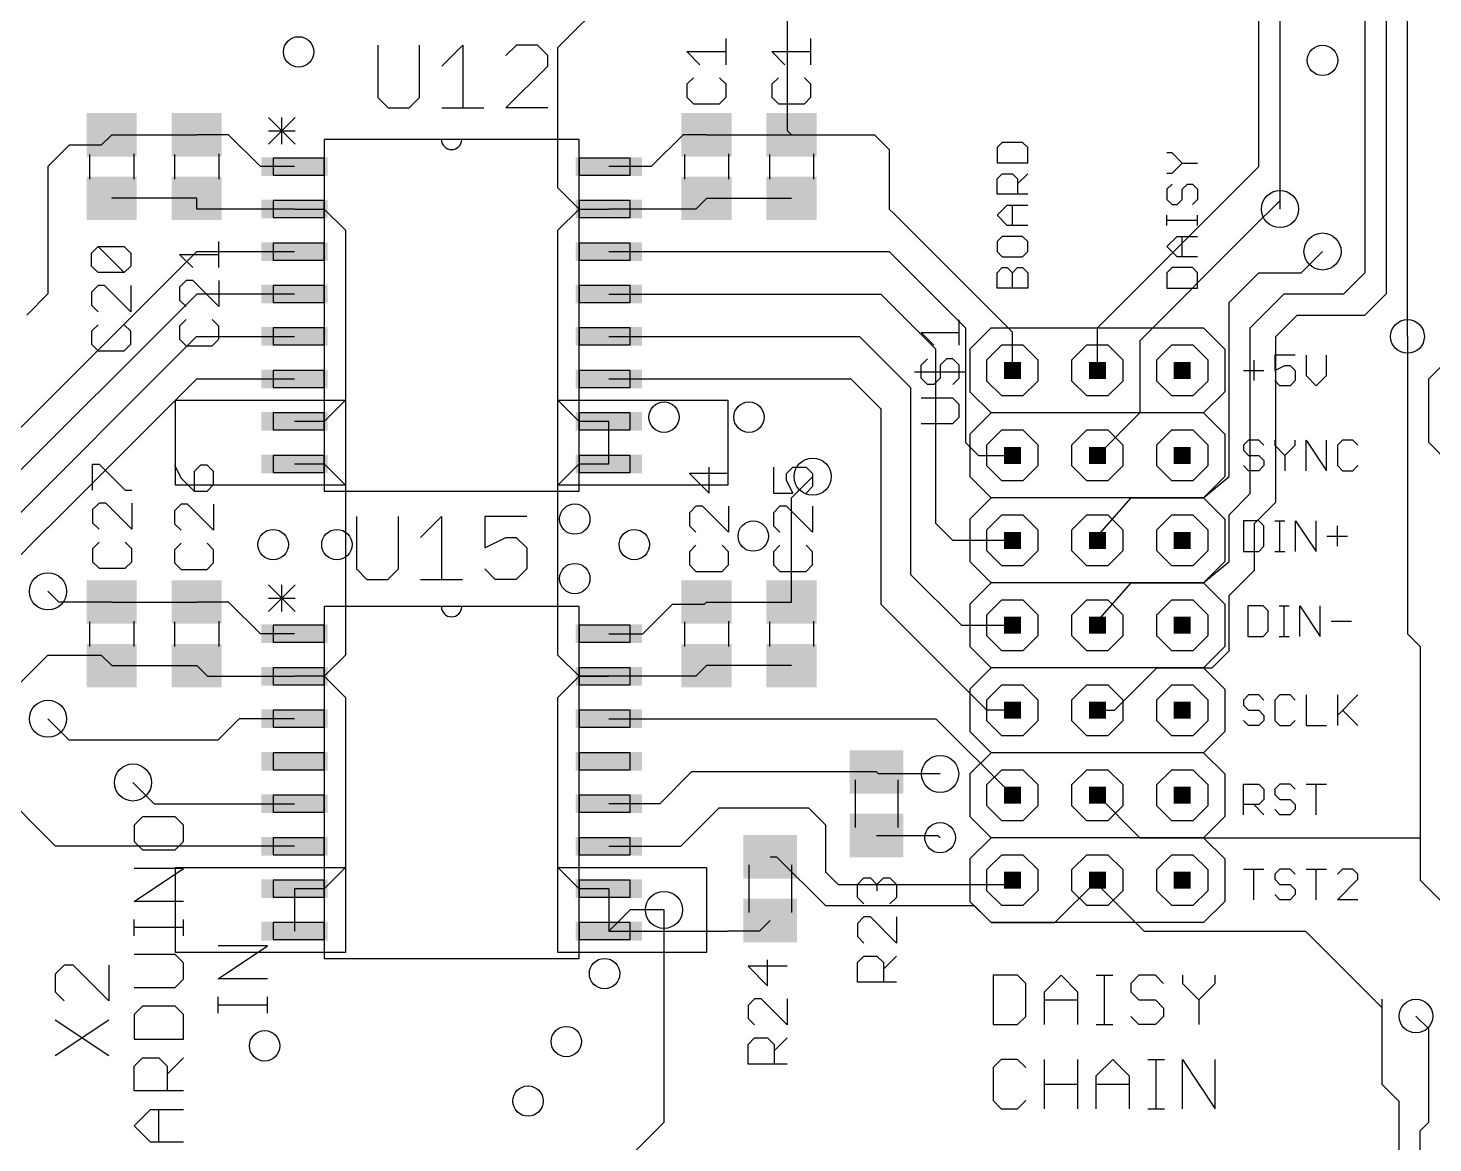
# Model space of a CAD drawing. Extents: x -27 to 163, y -5 to 112.
# Drawn here: x -5.67 to 36.32, y 37.48 to 70.81 of the extents above; entities that cross this region are included whole.
import ezdxf

# ---------------------------------------------------------------- set-up
doc = ezdxf.new("R2010")
doc.units = 0
doc.header["$MEASUREMENT"] = 0
doc.layers.get('0').update_dxf_attribs({"linetype": 'CONTINUOUS'})
for name, color, linetype in [('1', 22, 'CONTINUOUS'), ('17', 82, 'CONTINUOUS'), ('18', 82, 'CONTINUOUS'), ('21', 7, 'CONTINUOUS'), ('25', 253, 'CONTINUOUS'), ('51', 53, 'CONTINUOUS')]:
    doc.layers.add(name, color=color, linetype=linetype)

# ---------------------------------------------------------------- blocks, each defined once
blk = doc.blocks.new('RECT')
blk.add_solid([(-0.5, -0.5), (0.5, -0.5), (-0.5, 0.5), (0.5, 0.5)])
blk = doc.blocks.new('OCTAGONP')
blk.add_lwpolyline([(-0.5, -0.2071), (-0.5, 0.2071), (-0.2071, 0.5), (0.2071, 0.5), (0.5, 0.2071), (0.5, -0.2071), (0.2071, -0.5), (-0.2071, -0.5)], close=True)
blk = doc.blocks.new('ROUNDV')
blk.add_circle((0, 0), 0.5)

msp = doc.modelspace()

# ---------------------------------------------------------------- linework, layer by layer
at = {"layer": '1'}
for p, q in [((31.115, 66.675), (31.115, 79.375)), ((10.16, 70.231), (15.494, 75.565)), ((35.56, 61.595), (35.56, 73.66)), ((31.75, 66.04), (31.75, 72.39)), ((34.29, 72.39), (34.29, 63.5)), ((34.925, 72.39), (34.925, 62.865)), ((17.018, 71.501), (17.018, 67.7516)), ((10.16, 67.31), (10.16, 70.231)), ((-3.4903, 67.31), (-3.1755, 67.6248)), ((-3.1755, 67.6248), (-0.635, 67.6248)), ((-0.635, 67.6248), (-0.635, 67.625)), ((0.32, 67.625), (-0.635, 67.625)), ((1.27, 66.675), (0.32, 67.625)), ((13.9038, 67.6248), (12.954, 66.675)), ((14.6046, 67.6248), (13.9038, 67.6248)), ((14.6046, 67.6248), (17.1448, 67.6248)), ((17.018, 67.7516), (17.1448, 67.6248)), ((17.1448, 67.6248), (19.6242, 67.6248)), ((19.6242, 67.6248), (20.066, 67.183)), ((-4.445, 67.31), (-5.08, 66.675)), ((-3.4903, 67.31), (-4.445, 67.31)), ((10.16, 66.04), (10.16, 67.31)), ((20.066, 67.183), (20.066, 65.405)), ((-5.08, 66.675), (-5.08, 62.865)), ((2.2858, 66.675), (1.27, 66.675)), ((2.2864, 66.6745), (2.2858, 66.675)), ((11.6849, 66.675), (11.6844, 66.6745)), ((12.954, 66.675), (11.6849, 66.675)), ((26.289, 61.849), (31.115, 66.675)), ((10.795, 65.405), (10.16, 66.04)), ((31.75, 65.913), (31.75, 66.04)), ((31.75, 65.913), (31.75, 66.04)), ((-0.635, 65.725), (-3.1755, 65.725)), ((-3.1755, 65.725), (-3.1755, 65.7248)), ((-0.635, 65.4045), (-0.635, 65.725)), ((14.6046, 65.7248), (14.2843, 65.4045)), ((17.1448, 65.7248), (14.6046, 65.7248)), ((30.861, 64.77), (31.75, 65.659)), ((31.75, 65.405), (31.75, 65.913)), ((31.75, 65.405), (31.75, 65.913)), ((31.75, 65.659), (31.75, 65.913)), ((2.2864, 65.4045), (-0.635, 65.4045)), ((2.2864, 65.4045), (3.1755, 65.4045)), ((3.1755, 65.4045), (3.81, 64.77)), ((10.16, 64.77), (10.795, 65.405)), ((10.795, 65.405), (11.6838, 65.405)), ((11.6838, 65.405), (11.6844, 65.4045)), ((14.2843, 65.4045), (11.6844, 65.4045)), ((20.066, 65.405), (20.193, 65.278)), ((23.749, 61.722), (20.193, 65.278)), ((3.81, 64.77), (3.81, 59.69)), ((10.16, 59.69), (10.16, 64.77)), ((30.861, 64.77), (27.559, 61.468)), ((-6.7813, 57.9887), (-0.635, 64.135)), ((-0.635, 64.135), (2.2858, 64.135)), ((2.2858, 64.135), (2.2864, 64.1345)), ((11.6844, 64.1345), (20.0665, 64.1345)), ((20.0665, 64.1345), (21.336, 62.865)), ((32.385, 63.5), (33.02, 64.135)), ((33.02, 64.135), (32.385, 63.5)), ((30.226, 62.611), (31.115, 63.5)), ((31.115, 63.5), (32.385, 63.5)), ((34.29, 63.5), (33.655, 62.865)), ((-8.254, 55.2455), (-0.635, 62.8645)), ((-5.08, 62.865), (-5.715, 62.23)), ((2.2864, 62.8645), (-0.635, 62.8645)), ((11.6844, 62.8645), (19.8125, 62.8645)), ((19.8125, 62.8645), (20.574, 62.103)), ((21.336, 62.865), (22.352, 61.849)), ((30.226, 57.404), (30.226, 62.611)), ((30.861, 61.849), (31.877, 62.865)), ((31.877, 62.865), (33.655, 62.865)), ((34.925, 62.865), (34.29, 62.23)), ((31.623, 61.595), (32.258, 62.23)), ((32.258, 62.23), (34.29, 62.23)), ((21.463, 61.214), (20.574, 62.103)), ((22.352, 61.849), (22.352, 58.42)), ((26.289, 60.579), (26.289, 61.849)), ((30.861, 56.896), (30.861, 61.849)), ((-6.985, 55.245), (-0.6355, 61.5945)), ((-0.6355, 61.5945), (2.2864, 61.5945)), ((11.6844, 61.5945), (19.1775, 61.5945)), ((19.1775, 61.5945), (19.939, 60.833)), ((23.749, 60.579), (23.749, 61.722)), ((27.559, 61.468), (27.559, 59.309)), ((31.623, 56.642), (31.623, 61.595)), ((35.56, 61.595), (35.56, 52.705)), ((21.463, 56.007), (21.463, 61.214)), ((36.195, 60.325), (36.83, 60.96)), ((19.939, 60.833), (20.701, 60.071)), ((-5.0795, 55.88), (-0.635, 60.3245)), ((-0.635, 60.3245), (2.2864, 60.3245)), ((11.6844, 60.3245), (18.9235, 60.3245)), ((18.9235, 60.3245), (19.812, 59.436)), ((20.701, 60.071), (20.701, 54.483)), ((36.195, 58.42), (36.195, 60.325)), ((-1.27, 57.15), (-1.27, 59.69)), ((-1.27, 59.69), (3.81, 59.69)), ((3.81, 59.69), (3.1745, 59.0545)), ((3.81, 59.69), (3.81, 57.15)), ((10.16, 59.69), (15.24, 59.69)), ((10.16, 57.15), (10.16, 59.69)), ((10.7955, 59.0545), (10.16, 59.69)), ((15.24, 59.69), (15.24, 57.15)), ((19.812, 59.436), (19.812, 53.594)), ((27.559, 59.309), (26.289, 58.039)), ((3.1745, 59.0545), (2.2864, 59.0545)), ((11.6844, 59.0545), (10.7955, 59.0545)), ((11.6844, 57.7845), (11.6844, 59.0545)), ((22.352, 58.42), (22.733, 58.039)), ((36.83, 57.785), (36.195, 58.42)), ((22.733, 58.039), (23.749, 58.039)), ((26.289, 58.039), (26.289, 57.912)), ((2.2864, 57.7845), (3.1755, 57.7845)), ((3.1755, 57.7845), (3.81, 57.15)), ((10.16, 57.15), (10.795, 57.785)), ((10.795, 57.785), (11.6838, 57.785)), ((11.6838, 57.785), (11.6844, 57.7845)), ((3.81, 57.15), (-1.27, 57.15)), ((3.81, 57.15), (3.81, 52.07)), ((15.24, 57.15), (10.16, 57.15)), ((10.16, 52.07), (10.16, 57.15)), ((17.1448, 56.7688), (17.78, 57.404)), ((29.464, 56.769), (30.226, 57.404)), ((17.1448, 53.6551), (17.1448, 56.7688)), ((26.289, 55.626), (27.305, 56.769)), ((27.305, 56.769), (29.464, 56.769)), ((30.226, 56.261), (30.861, 56.896)), ((30.988, 56.007), (31.496, 56.515)), ((31.496, 56.515), (31.623, 56.642)), ((-6.35, 54.61), (-5.08, 55.88)), ((-5.08, 55.88), (-5.0795, 55.88)), ((21.971, 55.499), (21.463, 56.007)), ((30.226, 54.864), (30.226, 56.261)), ((30.988, 54.61), (30.988, 56.007)), ((23.749, 55.499), (21.971, 55.499)), ((26.289, 55.499), (26.289, 55.626)), ((26.289, 55.626), (26.289, 55.499)), ((26.289, 55.245), (26.289, 55.499)), ((29.464, 54.229), (30.226, 54.864)), ((30.226, 53.848), (30.988, 54.61)), ((20.701, 54.483), (22.225, 52.959)), ((26.289, 53.086), (27.305, 54.229)), ((27.305, 54.229), (29.464, 54.229)), ((-4.7601, 53.6551), (-5.08, 53.975)), ((30.226, 52.197), (30.226, 53.848)), ((-3.1755, 53.6551), (-4.7601, 53.6551)), ((-3.1755, 53.6551), (-0.6353, 53.6551)), ((0.32, 53.6551), (-0.6353, 53.6551)), ((1.27, 52.705), (0.32, 53.6551)), ((12.6997, 52.7047), (13.589, 53.594)), ((13.589, 53.594), (14.5435, 53.594)), ((14.5435, 53.594), (14.6046, 53.6551)), ((14.6046, 53.6551), (17.1448, 53.6551)), ((19.812, 53.594), (21.59, 51.816)), ((22.225, 52.959), (23.749, 52.959)), ((26.289, 52.959), (26.289, 53.086)), ((2.2861, 52.705), (1.27, 52.705)), ((2.2864, 52.7047), (2.2861, 52.705)), ((11.6844, 52.7047), (12.6997, 52.7047)), ((35.56, 52.705), (35.941, 52.324)), ((29.718, 51.689), (30.226, 52.197)), ((35.941, 52.324), (35.941, 46.609)), ((-6.0193, 51.1307), (-5.3975, 51.7525)), ((-5.08, 52.07), (-5.3975, 51.7525)), ((-5.08, 52.07), (-3.4904, 52.07)), ((-3.4904, 52.07), (-3.1755, 51.7551)), ((-3.1755, 51.7551), (-0.6353, 51.7551)), ((-0.6353, 51.7551), (-0.315, 51.4347)), ((3.81, 52.07), (3.175, 51.435)), ((10.7953, 51.4347), (10.16, 52.07)), ((14.6046, 51.7551), (14.2843, 51.4347)), ((17.1448, 51.7551), (14.6046, 51.7551)), ((22.987, 50.419), (21.59, 51.816)), ((26.797, 50.419), (28.067, 51.689)), ((28.067, 51.689), (29.718, 51.689)), ((-0.315, 51.4347), (2.2864, 51.4347)), ((3.1747, 51.4347), (2.2864, 51.4347)), ((3.175, 51.435), (3.1747, 51.4347)), ((3.175, 51.435), (3.81, 50.8)), ((10.16, 50.8), (10.795, 51.435)), ((10.795, 51.435), (11.6841, 51.435)), ((11.6844, 51.4347), (10.7953, 51.4347)), ((11.6841, 51.435), (11.6844, 51.4347)), ((14.2843, 51.4347), (11.6844, 51.4347)), ((3.81, 50.8), (3.81, 45.72)), ((10.16, 45.72), (10.16, 50.8)), ((23.749, 50.419), (22.987, 50.419)), ((26.289, 50.419), (26.797, 50.419)), ((-4.445, 49.53), (-5.08, 50.165)), ((0.6347, 50.1647), (0, 49.53)), ((2.2864, 50.1647), (0.6347, 50.1647)), ((11.6844, 50.1647), (21.0817, 50.1647)), ((21.0817, 50.1647), (21.082, 50.165)), ((21.0817, 50.1647), (21.4633, 50.1647)), ((21.4633, 50.1647), (23.749, 47.879)), ((-4.8506, 46.3547), (-8.2549, 49.7591)), ((0, 49.53), (-4.445, 49.53)), ((14.1575, 48.5745), (13.208, 47.625)), ((16.0625, 48.5745), (14.1575, 48.5745)), ((19.685, 48.5745), (16.0625, 48.5745)), ((19.7455, 48.514), (19.685, 48.5745)), ((21.59, 48.514), (19.7455, 48.514)), ((-2.54, 48.26), (-1.9047, 47.6247)), ((26.289, 47.879), (27.559, 46.609)), ((-1.9047, 47.6247), (2.2864, 47.6247)), ((11.6846, 47.625), (11.6844, 47.6247)), ((11.6846, 47.625), (11.6844, 47.6247)), ((13.208, 47.625), (11.6846, 47.625)), ((13.8427, 46.3547), (14.986, 47.498)), ((14.986, 47.498), (17.653, 47.498)), ((17.653, 47.498), (18.161, 46.99)), ((18.161, 46.99), (18.161, 45.593)), ((19.685, 46.6745), (21.5245, 46.6745)), ((21.5245, 46.6745), (21.59, 46.609)), ((2.2864, 46.3547), (-4.8506, 46.3547)), ((11.6844, 46.3547), (13.8427, 46.3547)), ((27.559, 46.609), (31.496, 46.609)), ((31.496, 46.609), (35.941, 46.609)), ((35.941, 46.609), (35.941, 45.339)), ((16.51, 46.0353), (16.7027, 46.0353)), ((16.7027, 46.0353), (18.161, 44.577)), ((-1.27, 43.18), (-1.27, 45.72)), ((-1.27, 45.72), (3.81, 45.72)), ((3.81, 45.72), (3.1747, 45.0847)), ((3.81, 45.72), (3.81, 43.18)), ((10.16, 45.72), (14.605, 45.72)), ((10.16, 43.18), (10.16, 45.72)), ((10.7953, 45.0847), (10.16, 45.72)), ((14.605, 45.72), (14.605, 43.18)), ((18.161, 45.593), (18.542, 45.212)), ((3.1747, 45.0847), (2.2864, 45.0847)), ((2.2864, 45.0847), (2.2864, 43.8147)), ((11.6844, 45.0847), (10.7953, 45.0847)), ((11.6844, 45.0847), (11.6844, 43.8147)), ((18.542, 45.212), (23.622, 45.212)), ((23.622, 45.212), (23.749, 45.339)), ((25.019, 44.069), (26.289, 45.339)), ((26.289, 45.339), (26.289, 45.212)), ((26.289, 45.212), (27.686, 43.815)), ((35.941, 45.339), (36.83, 44.45)), ((18.161, 44.577), (22.606, 44.577)), ((22.606, 44.577), (23.114, 44.069)), ((12.3196, 44.45), (11.6844, 43.8147)), ((13.335, 44.45), (12.3196, 44.45)), ((13.335, 38.1), (13.335, 44.45)), ((16.51, 44.1353), (16.1897, 43.815)), ((11.6844, 43.8147), (11.6846, 43.815)), ((11.6846, 43.815), (15.24, 43.815)), ((16.1897, 43.815), (15.24, 43.815)), ((23.114, 44.069), (25.019, 44.069)), ((27.686, 43.815), (31.242, 43.815)), ((31.242, 43.815), (32.512, 43.815)), ((32.512, 43.815), (34.798, 41.529)), ((3.81, 43.18), (-1.27, 43.18)), ((14.605, 43.18), (10.16, 43.18)), ((34.798, 41.783), (34.798, 41.529)), ((34.798, 41.529), (34.798, 39.243)), ((36.195, 40.894), (35.814, 41.275)), ((36.195, 38.1), (36.195, 40.894)), ((34.798, 39.243), (35.306, 38.735)), ((35.306, 38.735), (35.306, 35.56)), ((8.2547, 33.0197), (13.335, 38.1)), ((35.941, 37.846), (36.195, 38.1)), ((35.941, 35.941), (35.941, 37.846))]:
    msp.add_line(p, q, dxfattribs=at)
at = {"layer": '21'}
for p, q in [((6.6806, 67.4873), (3.1754, 67.4873)), ((3.1754, 67.4873), (3.1754, 67.2841)), ((7.2902, 67.4873), (6.6806, 67.4873)), ((10.7954, 67.4873), (7.2902, 67.4873)), ((10.7954, 67.2841), (10.7954, 67.4873)), ((23.4436, 67.395), (23.291, 67.2425)), ((23.291, 67.2425), (23.291, 66.7849)), ((24.0537, 67.395), (23.4436, 67.395)), ((24.2062, 67.2425), (24.0537, 67.395)), ((24.2062, 66.7849), (24.2062, 67.2425)), ((23.291, 66.7849), (24.2062, 66.7849)), ((28.5236, 67.0832), (28.371, 67.0832)), ((28.8286, 66.7781), (28.5236, 67.0832)), ((28.5236, 66.473), (28.8286, 66.7781)), ((28.8286, 66.7781), (29.2862, 66.7781)), ((23.291, 66.3069), (23.4436, 66.4595)), ((23.4436, 66.4595), (23.7486, 66.4595)), ((23.7486, 66.4595), (23.9011, 66.3069)), ((23.9011, 66.1544), (24.2062, 66.4595)), ((28.371, 66.473), (28.5236, 66.473)), ((23.291, 65.8494), (23.291, 66.3069)), ((23.9011, 66.3069), (23.9011, 65.8494)), ((28.5236, 66.1476), (28.371, 65.9951)), ((28.371, 65.9951), (28.371, 65.69)), ((28.8286, 65.9951), (28.9811, 66.1476)), ((28.8286, 65.69), (28.8286, 65.9951)), ((28.9811, 66.1476), (29.1337, 66.1476)), ((29.1337, 66.1476), (29.2862, 65.9951)), ((29.2862, 65.9951), (29.2862, 65.69)), ((24.2062, 65.8494), (23.291, 65.8494)), ((23.291, 65.2189), (23.5961, 65.524)), ((23.5961, 65.524), (24.2062, 65.524)), ((23.7486, 64.9138), (23.7486, 65.524)), ((28.371, 65.69), (28.5236, 65.5375)), ((28.5236, 65.5375), (28.6761, 65.5375)), ((28.6761, 65.5375), (28.8286, 65.69)), ((29.2862, 65.69), (29.1337, 65.5375)), ((23.5961, 64.9138), (23.291, 65.2189)), ((28.371, 64.9138), (28.371, 65.2189)), ((29.2862, 64.9138), (29.2862, 65.2189)), ((24.2062, 64.9138), (23.5961, 64.9138)), ((29.2862, 65.0664), (28.371, 65.0664)), ((23.4436, 64.5884), (23.291, 64.4359)), ((23.291, 64.4359), (23.291, 64.1308)), ((24.0537, 64.5884), (23.4436, 64.5884)), ((24.2062, 64.4359), (24.0537, 64.5884)), ((24.2062, 64.1308), (24.2062, 64.4359)), ((28.371, 64.2834), (28.6761, 64.5884)), ((28.6761, 63.9783), (28.371, 64.2834)), ((28.6761, 64.5884), (29.2862, 64.5884)), ((28.8286, 63.9783), (28.8286, 64.5884)), ((23.291, 64.1308), (23.4436, 63.9783)), ((23.4436, 63.9783), (24.0537, 63.9783)), ((24.0537, 63.9783), (24.2062, 64.1308)), ((29.2862, 63.9783), (28.6761, 63.9783)), ((23.291, 63.5004), (23.4436, 63.6529)), ((23.291, 63.0428), (23.291, 63.5004)), ((23.4436, 63.6529), (23.5961, 63.6529)), ((23.5961, 63.6529), (23.7486, 63.5004)), ((23.7486, 63.5004), (23.9011, 63.6529)), ((23.7486, 63.0428), (23.7486, 63.5004)), ((23.9011, 63.6529), (24.0537, 63.6529)), ((24.0537, 63.6529), (24.2062, 63.5004)), ((24.2062, 63.5004), (24.2062, 63.0428)), ((28.5236, 63.6529), (28.371, 63.5004)), ((28.371, 63.5004), (28.371, 63.0428)), ((29.1337, 63.6529), (28.5236, 63.6529)), ((29.2862, 63.5004), (29.1337, 63.6529)), ((29.2862, 63.0428), (29.2862, 63.5004)), ((24.2062, 63.0428), (23.291, 63.0428)), ((28.371, 63.0428), (29.2862, 63.0428)), ((23.114, 61.849), (22.479, 61.214)), ((23.114, 61.849), (29.464, 61.849)), ((29.464, 61.849), (30.099, 61.214)), ((22.479, 61.214), (22.479, 59.944)), ((30.099, 61.214), (30.099, 59.944)), ((32.2034, 61.037), (31.5933, 61.037)), ((31.5933, 61.037), (31.5933, 60.5794)), ((32.5288, 61.037), (32.5288, 60.4269)), ((33.139, 60.4269), (33.139, 61.037)), ((30.6578, 60.5794), (31.2679, 60.5794)), ((30.9629, 60.8845), (30.9629, 60.2743)), ((31.5933, 60.5794), (31.8984, 60.7319)), ((31.8984, 60.7319), (32.0509, 60.7319)), ((32.0509, 60.7319), (32.2034, 60.5794)), ((32.2034, 60.5794), (32.2034, 60.2743)), ((31.7458, 60.1218), (31.5933, 60.2743)), ((32.0509, 60.1218), (31.7458, 60.1218)), ((32.2034, 60.2743), (32.0509, 60.1218)), ((32.5288, 60.4269), (32.8339, 60.1218)), ((32.8339, 60.1218), (33.139, 60.4269)), ((22.479, 59.944), (23.114, 59.309)), ((30.099, 59.944), (29.464, 59.309)), ((23.114, 59.309), (22.479, 58.674)), ((29.464, 59.309), (23.114, 59.309)), ((29.464, 59.309), (30.099, 58.674)), ((22.479, 58.674), (22.479, 57.404)), ((30.099, 58.674), (30.099, 57.404)), ((30.8103, 58.497), (30.6578, 58.3445)), ((31.1154, 58.497), (30.8103, 58.497)), ((31.2679, 58.3445), (31.1154, 58.497)), ((31.5933, 58.497), (31.5933, 58.3445)), ((32.2034, 58.3445), (32.2034, 58.497)), ((32.5288, 57.5818), (32.5288, 58.497)), ((32.5288, 58.497), (33.139, 57.5818)), ((33.139, 57.5818), (33.139, 58.497)), ((33.6169, 58.497), (33.4644, 58.3445)), ((33.9219, 58.497), (33.6169, 58.497)), ((34.0745, 58.3445), (33.9219, 58.497)), ((30.6578, 58.3445), (30.6578, 58.1919)), ((30.6578, 58.1919), (30.8103, 58.0394)), ((30.8103, 58.0394), (31.1154, 58.0394)), ((31.1154, 58.0394), (31.2679, 57.8869)), ((31.5933, 58.3445), (31.8984, 58.0394)), ((31.8984, 58.0394), (32.2034, 58.3445)), ((31.8984, 58.0394), (31.8984, 57.5818)), ((33.4644, 58.3445), (33.4644, 57.7343)), ((30.8103, 57.5818), (30.6578, 57.7343)), ((31.1154, 57.5818), (30.8103, 57.5818)), ((31.2679, 57.7343), (31.1154, 57.5818)), ((31.2679, 57.8869), (31.2679, 57.7343)), ((33.4644, 57.7343), (33.6169, 57.5818)), ((33.6169, 57.5818), (33.9219, 57.5818)), ((33.9219, 57.5818), (34.0745, 57.7343)), ((3.1754, 57.1749), (3.1754, 56.9717)), ((10.7954, 56.9717), (10.7954, 57.1749)), ((22.479, 57.404), (23.114, 56.769)), ((30.099, 57.404), (29.464, 56.769)), ((3.1754, 56.9717), (10.7954, 56.9717)), ((23.114, 56.769), (22.479, 56.134)), ((29.464, 56.769), (23.114, 56.769)), ((29.464, 56.769), (30.099, 56.134)), ((22.479, 56.134), (22.479, 54.864)), ((30.099, 56.134), (30.099, 54.864)), ((30.6578, 56.084), (30.6578, 55.1688)), ((31.1154, 56.084), (30.6578, 56.084)), ((31.2679, 55.9315), (31.1154, 56.084)), ((31.2679, 55.3213), (31.2679, 55.9315)), ((31.5933, 56.084), (31.8984, 56.084)), ((31.7458, 55.1688), (31.7458, 56.084)), ((32.217, 55.1688), (32.217, 56.084)), ((32.217, 56.084), (32.8271, 55.1688)), ((32.8271, 55.1688), (32.8271, 56.084)), ((33.4576, 55.9315), (33.4576, 55.3213)), ((33.1525, 55.6264), (33.7626, 55.6264)), ((30.6578, 55.1688), (31.1154, 55.1688)), ((31.1154, 55.1688), (31.2679, 55.3213)), ((31.5933, 55.1688), (31.8984, 55.1688)), ((22.479, 54.864), (23.114, 54.229)), ((30.099, 54.864), (29.464, 54.229)), ((23.114, 54.229), (22.479, 53.594)), ((29.464, 54.229), (23.114, 54.229)), ((29.464, 54.229), (30.099, 53.594)), ((6.6806, 53.5175), (3.1754, 53.5175)), ((3.1754, 53.5175), (3.1754, 53.3143)), ((7.2902, 53.5175), (6.6806, 53.5175)), ((10.7954, 53.5175), (7.2902, 53.5175)), ((10.7954, 53.3143), (10.7954, 53.5175)), ((22.479, 53.594), (22.479, 52.324)), ((30.099, 53.594), (30.099, 52.324)), ((30.7848, 53.544), (30.7848, 52.6288)), ((31.2424, 53.544), (30.7848, 53.544)), ((31.3949, 53.3915), (31.2424, 53.544)), ((31.3949, 52.7813), (31.3949, 53.3915)), ((31.7203, 53.544), (32.0254, 53.544)), ((31.8728, 52.6288), (31.8728, 53.544)), ((32.344, 52.6288), (32.344, 53.544)), ((32.344, 53.544), (32.9541, 52.6288)), ((32.9541, 52.6288), (32.9541, 53.544)), ((33.2795, 53.0864), (33.8896, 53.0864)), ((30.7848, 52.6288), (31.2424, 52.6288)), ((31.2424, 52.6288), (31.3949, 52.7813)), ((31.7203, 52.6288), (32.0254, 52.6288)), ((22.479, 52.324), (23.114, 51.689)), ((30.099, 52.324), (29.464, 51.689)), ((23.114, 51.689), (22.479, 51.054)), ((29.464, 51.689), (23.114, 51.689)), ((29.464, 51.689), (30.099, 51.054)), ((22.479, 51.054), (22.479, 49.784)), ((30.099, 51.054), (30.099, 49.784)), ((30.8103, 50.877), (30.6578, 50.7245)), ((31.1154, 50.877), (30.8103, 50.877)), ((31.2679, 50.7245), (31.1154, 50.877)), ((31.7458, 50.877), (31.5933, 50.7245)), ((32.0509, 50.877), (31.7458, 50.877)), ((32.2034, 50.7245), (32.0509, 50.877)), ((32.5288, 50.877), (32.5288, 49.9618)), ((33.4644, 50.877), (33.4644, 49.9618)), ((33.4644, 50.2669), (34.0745, 50.877)), ((30.6578, 50.7245), (30.6578, 50.5719)), ((30.6578, 50.5719), (30.8103, 50.4194)), ((30.8103, 50.4194), (31.1154, 50.4194)), ((31.1154, 50.4194), (31.2679, 50.2669)), ((31.5933, 50.7245), (31.5933, 50.1143)), ((33.6169, 50.4194), (34.0745, 49.9618)), ((30.8103, 49.9618), (30.6578, 50.1143)), ((31.2679, 50.1143), (31.1154, 49.9618)), ((31.2679, 50.2669), (31.2679, 50.1143)), ((31.5933, 50.1143), (31.7458, 49.9618)), ((32.0509, 49.9618), (32.2034, 50.1143)), ((22.479, 49.784), (23.114, 49.149)), ((30.099, 49.784), (29.464, 49.149)), ((31.1154, 49.9618), (30.8103, 49.9618)), ((31.7458, 49.9618), (32.0509, 49.9618)), ((32.5288, 49.9618), (33.139, 49.9618)), ((23.114, 49.149), (22.479, 48.514)), ((29.464, 49.149), (23.114, 49.149)), ((29.464, 49.149), (30.099, 48.514)), ((22.479, 48.514), (22.479, 47.244)), ((30.099, 48.514), (30.099, 47.244)), ((30.6578, 47.2948), (30.6578, 48.21)), ((30.6578, 48.21), (31.1154, 48.21)), ((31.1154, 48.21), (31.2679, 48.0575)), ((31.2679, 48.0575), (31.2679, 47.7524)), ((31.7458, 48.21), (31.5933, 48.0575)), ((31.5933, 48.0575), (31.5933, 47.9049)), ((31.5933, 47.9049), (31.7458, 47.7524)), ((32.0509, 48.21), (31.7458, 48.21)), ((32.2034, 48.0575), (32.0509, 48.21)), ((32.5288, 48.21), (33.139, 48.21)), ((32.8339, 47.2948), (32.8339, 48.21)), ((31.1154, 47.5999), (30.6578, 47.5999)), ((30.9629, 47.5999), (31.2679, 47.2948)), ((31.2679, 47.7524), (31.1154, 47.5999)), ((31.7458, 47.7524), (32.0509, 47.7524)), ((32.0509, 47.7524), (32.2034, 47.5999)), ((32.2034, 47.5999), (32.2034, 47.4473)), ((-2.2574, 47.2313), (-2.5032, 46.9856)), ((-1.2744, 47.2313), (-2.2574, 47.2313)), ((-1.0287, 46.9856), (-1.2744, 47.2313)), ((22.479, 47.244), (23.114, 46.609)), ((30.099, 47.244), (29.464, 46.609)), ((31.7458, 47.2948), (31.5933, 47.4473)), ((32.0509, 47.2948), (31.7458, 47.2948)), ((32.2034, 47.4473), (32.0509, 47.2948)), ((-2.5032, 46.9856), (-2.5032, 46.4941)), ((-1.0287, 46.4941), (-1.0287, 46.9856)), ((-2.5032, 46.4941), (-2.2574, 46.2483)), ((-2.2574, 46.2483), (-1.2744, 46.2483)), ((-1.2744, 46.2483), (-1.0287, 46.4941)), ((23.114, 46.609), (22.479, 45.974)), ((29.464, 46.609), (23.114, 46.609)), ((29.464, 46.609), (30.099, 45.974)), ((22.479, 45.974), (22.479, 44.704)), ((30.099, 45.974), (30.099, 44.704)), ((-2.5032, 44.7047), (-1.0287, 45.6877)), ((-1.0287, 45.6877), (-2.5032, 45.6877)), ((30.6578, 45.67), (31.2679, 45.67)), ((30.9629, 44.7548), (30.9629, 45.67)), ((31.7458, 45.67), (31.5933, 45.5175)), ((31.5933, 45.5175), (31.5933, 45.3649)), ((31.5933, 45.3649), (31.7458, 45.2124)), ((32.0509, 45.67), (31.7458, 45.67)), ((32.2034, 45.5175), (32.0509, 45.67)), ((32.5288, 45.67), (33.139, 45.67)), ((32.8339, 44.7548), (32.8339, 45.67)), ((33.6169, 45.67), (33.4644, 45.5175)), ((33.4644, 44.7548), (34.0745, 45.3649)), ((33.9219, 45.67), (33.6169, 45.67)), ((34.0745, 45.5175), (33.9219, 45.67)), ((34.0745, 45.3649), (34.0745, 45.5175)), ((31.7458, 45.2124), (32.0509, 45.2124)), ((32.0509, 45.2124), (32.2034, 45.0599)), ((32.2034, 45.0599), (32.2034, 44.9073)), ((-1.0287, 44.7047), (-2.5032, 44.7047)), ((22.479, 44.704), (23.114, 44.069)), ((30.099, 44.704), (29.464, 44.069)), ((31.7458, 44.7548), (31.5933, 44.9073)), ((32.0509, 44.7548), (31.7458, 44.7548)), ((32.2034, 44.9073), (32.0509, 44.7548)), ((34.0745, 44.7548), (33.4644, 44.7548)), ((-2.5032, 43.6757), (-2.5032, 44.1672)), ((-1.0287, 43.6757), (-1.0287, 44.1672)), ((-1.0287, 43.9214), (-2.5032, 43.9214)), ((29.464, 44.069), (23.114, 44.069)), ((0.0114, 42.3893), (1.4859, 43.3723)), ((1.4859, 43.3723), (0.0114, 43.3723)), ((-1.2744, 43.115), (-2.5032, 43.115)), ((-1.0287, 42.8693), (-1.2744, 43.115)), ((-1.0287, 42.3778), (-1.0287, 42.8693)), ((3.1754, 43.2051), (3.1754, 43.0019)), ((3.1754, 43.0019), (10.7954, 43.0019)), ((10.7954, 43.0019), (10.7954, 43.2051)), ((23.1699, 42.4955), (23.1699, 41.021)), ((23.9071, 42.4955), (23.1699, 42.4955)), ((24.1528, 42.2497), (23.9071, 42.4955)), ((24.7135, 42.004), (25.2049, 42.4955)), ((25.2049, 42.4955), (25.6964, 42.004)), ((26.2571, 42.4955), (26.7485, 42.4955)), ((26.5028, 41.021), (26.5028, 42.4955)), ((27.5319, 42.4955), (27.2861, 42.2497)), ((28.0234, 42.4955), (27.5319, 42.4955)), ((28.2691, 42.2497), (28.0234, 42.4955)), ((28.8297, 42.4955), (28.8297, 42.2497)), ((29.8127, 42.2497), (29.8127, 42.4955)), ((-2.5032, 42.1321), (-1.2744, 42.1321)), ((-1.2744, 42.1321), (-1.0287, 42.3778)), ((1.4859, 42.3893), (0.0114, 42.3893)), ((24.1528, 41.2667), (24.1528, 42.2497)), ((24.7135, 41.021), (24.7135, 42.004)), ((25.6964, 42.004), (25.6964, 41.021)), ((27.2861, 42.2497), (27.2861, 42.004)), ((27.2861, 42.004), (27.5319, 41.7582)), ((28.8297, 42.2497), (29.3212, 41.7582)), ((29.3212, 41.7582), (29.8127, 42.2497)), ((0.0114, 41.3603), (0.0114, 41.8517)), ((1.4859, 41.606), (0.0114, 41.606)), ((1.4859, 41.3603), (1.4859, 41.8517)), ((24.7135, 41.7582), (25.6964, 41.7582)), ((27.5319, 41.7582), (28.0234, 41.7582)), ((28.0234, 41.7582), (28.2691, 41.5125)), ((29.3212, 41.7582), (29.3212, 41.021)), ((-2.2574, 41.5714), (-2.5032, 41.3257)), ((-2.5032, 41.3257), (-2.5032, 40.5885)), ((-1.2744, 41.5714), (-2.2574, 41.5714)), ((-1.0287, 41.3257), (-1.2744, 41.5714)), ((-1.0287, 40.5885), (-1.0287, 41.3257)), ((23.9071, 41.021), (24.1528, 41.2667)), ((27.5319, 41.021), (27.2861, 41.2667)), ((28.2691, 41.2667), (28.0234, 41.021)), ((28.2691, 41.5125), (28.2691, 41.2667)), ((23.1699, 41.021), (23.9071, 41.021)), ((26.2571, 41.021), (26.7485, 41.021)), ((28.0234, 41.021), (27.5319, 41.021)), ((-2.5032, 40.5885), (-1.0287, 40.5885)), ((-2.5032, 39.7821), (-2.2574, 40.0278)), ((-2.2574, 40.0278), (-1.7659, 40.0278)), ((-1.7659, 40.0278), (-1.5202, 39.7821)), ((-1.5202, 39.5363), (-1.0287, 40.0278)), ((23.4156, 39.9809), (23.1699, 39.7351)), ((23.9071, 39.9809), (23.4156, 39.9809)), ((24.1528, 39.7351), (23.9071, 39.9809)), ((24.7135, 38.5064), (24.7135, 39.9809)), ((25.6964, 39.9809), (25.6964, 38.5064)), ((26.2571, 39.4894), (26.7485, 39.9809)), ((26.7485, 39.9809), (27.24, 39.4894)), ((27.8007, 39.9809), (28.2922, 39.9809)), ((28.0464, 38.5064), (28.0464, 39.9809)), ((28.8297, 38.5064), (28.8297, 39.9809)), ((28.8297, 39.9809), (29.8127, 38.5064)), ((29.8127, 38.5064), (29.8127, 39.9809)), ((-2.5032, 39.0449), (-2.5032, 39.7821)), ((-1.5202, 39.7821), (-1.5202, 39.0449)), ((23.1699, 39.7351), (23.1699, 38.7521)), ((26.2571, 38.5064), (26.2571, 39.4894)), ((27.24, 39.4894), (27.24, 38.5064)), ((24.7135, 39.2436), (25.6964, 39.2436)), ((26.2571, 39.2436), (27.24, 39.2436)), ((-1.0287, 39.0449), (-2.5032, 39.0449)), ((23.1699, 38.7521), (23.4156, 38.5064)), ((23.9071, 38.5064), (24.1528, 38.7521)), ((-2.5032, 37.9927), (-2.0117, 38.4842)), ((-2.0117, 38.4842), (-1.0287, 38.4842)), ((-1.7659, 37.5012), (-1.7659, 38.4842)), ((23.4156, 38.5064), (23.9071, 38.5064)), ((27.8007, 38.5064), (28.2922, 38.5064)), ((-2.0117, 37.5012), (-2.5032, 37.9927)), ((-1.0287, 37.5012), (-2.0117, 37.5012))]:
    msp.add_line(p, q, dxfattribs=at)
for centre in [(6.9854, 67.4873), (6.9854, 53.5175)]:
    msp.add_arc(centre, 0.3048, 180, 0, dxfattribs=at)
at = {"layer": '25'}
for p, q in [((4.7756, 70.3083), (4.7756, 68.7406)), ((6.0297, 68.7406), (6.0297, 70.3083)), ((6.6934, 69.6812), (7.3204, 70.3083)), ((7.3204, 70.3083), (7.3204, 68.4271)), ((8.9247, 70.3083), (8.6112, 69.9948)), ((9.5518, 70.3083), (8.9247, 70.3083)), ((9.8653, 69.9948), (9.5518, 70.3083)), ((15.1888, 69.7208), (15.1888, 70.5004)), ((17.729, 69.7208), (17.729, 70.5004)), ((9.8653, 69.6812), (9.8653, 69.9948)), ((14.4092, 69.7208), (14.0194, 70.1106)), ((14.0194, 70.1106), (15.1888, 70.1106)), ((16.9494, 69.7208), (16.5596, 70.1106)), ((16.5596, 70.1106), (17.729, 70.1106)), ((8.6112, 68.4271), (9.8653, 69.6812)), ((14.2143, 69.331), (14.0194, 69.1361)), ((15.1888, 69.1361), (14.9939, 69.331)), ((16.7545, 69.331), (16.5596, 69.1361)), ((17.729, 69.1361), (17.5341, 69.331)), ((14.0194, 69.1361), (14.0194, 68.7463)), ((15.1888, 68.7463), (15.1888, 69.1361)), ((16.5596, 69.1361), (16.5596, 68.7463)), ((17.729, 68.7463), (17.729, 69.1361)), ((4.7756, 68.7406), (5.0891, 68.4271)), ((5.7162, 68.4271), (6.0297, 68.7406)), ((14.0194, 68.7463), (14.2143, 68.5514)), ((14.2143, 68.5514), (14.9939, 68.5514)), ((14.9939, 68.5514), (15.1888, 68.7463)), ((16.5596, 68.7463), (16.7545, 68.5514)), ((16.7545, 68.5514), (17.5341, 68.5514)), ((17.5341, 68.5514), (17.729, 68.7463)), ((5.0891, 68.4271), (5.7162, 68.4271)), ((6.6934, 68.4271), (7.9475, 68.4271)), ((9.8653, 68.4271), (8.6112, 68.4271)), ((-3.7759, 64.0886), (-3.581, 64.2835)), ((-3.581, 64.2835), (-2.8014, 64.2835)), ((-2.8014, 63.5039), (-3.581, 64.2835)), ((-2.8014, 64.2835), (-2.6065, 64.0886)), ((0.0254, 63.6565), (0.0254, 64.4361)), ((-3.7759, 63.6988), (-3.7759, 64.0886)), ((-2.6065, 64.0886), (-2.6065, 63.6988)), ((-0.7542, 63.6565), (-1.144, 64.0463)), ((-1.144, 64.0463), (0.0254, 64.0463)), ((-3.581, 63.5039), (-3.7759, 63.6988)), ((-2.8014, 63.5039), (-3.581, 63.5039)), ((-2.6065, 63.6988), (-2.8014, 63.5039)), ((-3.581, 63.1141), (-3.7759, 62.9192)), ((-3.3861, 63.1141), (-3.581, 63.1141)), ((-2.6065, 62.3345), (-3.3861, 63.1141)), ((-2.6065, 63.1141), (-2.6065, 62.3345)), ((-0.9491, 63.2667), (-1.144, 63.0718)), ((-1.144, 63.0718), (-1.144, 62.682)), ((-0.7542, 63.2667), (-0.9491, 63.2667)), ((0.0254, 62.4871), (-0.7542, 63.2667)), ((0.0254, 63.2667), (0.0254, 62.4871)), ((-3.7759, 62.9192), (-3.7759, 62.5294)), ((-1.144, 62.682), (-0.9491, 62.4871)), ((-3.7759, 62.5294), (-3.581, 62.3345)), ((-3.581, 61.9447), (-3.7759, 61.7498)), ((-3.7759, 61.7498), (-3.7759, 61.36)), ((-2.6065, 61.7498), (-2.8014, 61.9447)), ((-2.6065, 61.36), (-2.6065, 61.7498)), ((-0.9491, 62.0973), (-1.144, 61.9024)), ((-1.144, 61.9024), (-1.144, 61.5126)), ((0.0254, 61.9024), (-0.1695, 62.0973)), ((0.0254, 61.5126), (0.0254, 61.9024)), ((22.1615, 61.3303), (22.1615, 62.0929)), ((-3.7759, 61.36), (-3.581, 61.1651)), ((-2.8014, 61.1651), (-2.6065, 61.36)), ((-1.144, 61.5126), (-0.9491, 61.3177)), ((-0.9491, 61.3177), (-0.1695, 61.3177)), ((-0.1695, 61.3177), (0.0254, 61.5126)), ((21.3988, 61.3303), (21.0175, 61.7116)), ((21.0175, 61.7116), (22.1615, 61.7116)), ((-3.581, 61.1651), (-2.8014, 61.1651)), ((21.0175, 60.7329), (21.2082, 60.9235)), ((21.7802, 60.9235), (21.5895, 60.7329)), ((21.9708, 60.9235), (21.7802, 60.9235)), ((22.1615, 60.7329), (21.9708, 60.9235)), ((20.8269, 60.5422), (22.3522, 60.5422)), ((21.0175, 60.3516), (21.0175, 60.7329)), ((21.5895, 60.7329), (21.5895, 60.3516)), ((22.1615, 60.3516), (22.1615, 60.7329)), ((21.2082, 60.1609), (21.0175, 60.3516)), ((21.3988, 60.1609), (21.2082, 60.1609)), ((21.5895, 60.3516), (21.3988, 60.1609)), ((21.9708, 60.1609), (22.1615, 60.3516)), ((21.9708, 59.7542), (21.0175, 59.7542)), ((22.1615, 59.5635), (21.9708, 59.7542)), ((22.1615, 59.1822), (22.1615, 59.5635)), ((21.0175, 58.9915), (21.9708, 58.9915)), ((21.9708, 58.9915), (22.1615, 59.1822)), ((-3.7454, 57.0017), (-3.7454, 57.7813)), ((-3.7454, 57.7813), (-3.5505, 57.7813)), ((-3.5505, 57.7813), (-2.7709, 57.0017)), ((-1.2967, 57.7508), (-1.1018, 57.361)), ((-0.5171, 57.7508), (-0.712, 57.5559)), ((-0.712, 57.5559), (-0.712, 56.9712)), ((-0.3221, 57.7508), (-0.5171, 57.7508)), ((-0.1273, 57.5559), (-0.3221, 57.7508)), ((-0.1273, 57.1661), (-0.1273, 57.5559)), ((14.6803, 56.9103), (14.6803, 57.6899)), ((16.6053, 57.6899), (16.6053, 56.9103)), ((16.9951, 57.495), (17.19, 57.6899)), ((17.19, 57.6899), (17.5798, 57.6899)), ((17.5798, 57.6899), (17.7747, 57.495)), ((-1.1018, 57.361), (-0.712, 56.9712)), ((-0.3221, 56.9712), (-0.1273, 57.1661)), ((15.265, 57.495), (14.0956, 57.495)), ((14.0956, 57.495), (14.6803, 56.9103)), ((16.9951, 57.3001), (16.9951, 57.495)), ((17.19, 56.9103), (16.9951, 57.3001)), ((17.7747, 57.495), (17.7747, 57.1052)), ((-2.7709, 57.0017), (-2.576, 57.0017)), ((-0.712, 56.9712), (-0.3221, 56.9712)), ((16.6053, 56.9103), (17.19, 56.9103)), ((17.7747, 57.1052), (17.5798, 56.9103)), ((-3.5505, 56.6119), (-3.7454, 56.417)), ((-3.7454, 56.417), (-3.7454, 56.0272)), ((-3.3556, 56.6119), (-3.5505, 56.6119)), ((-2.576, 55.8323), (-3.3556, 56.6119)), ((-2.576, 56.6119), (-2.576, 55.8323)), ((-1.1018, 56.5814), (-1.2967, 56.3865)), ((-1.2967, 56.3865), (-1.2967, 55.9967)), ((-0.9069, 56.5814), (-1.1018, 56.5814)), ((-0.1273, 55.8019), (-0.9069, 56.5814)), ((-0.1273, 56.5814), (-0.1273, 55.8019)), ((14.2905, 56.5205), (14.0956, 56.3256)), ((14.0956, 56.3256), (14.0956, 55.9358)), ((14.4854, 56.5205), (14.2905, 56.5205)), ((15.265, 55.7409), (14.4854, 56.5205)), ((15.265, 56.5205), (15.265, 55.7409)), ((16.8002, 56.5205), (16.6053, 56.3256)), ((16.6053, 56.3256), (16.6053, 55.9358)), ((16.9951, 56.5205), (16.8002, 56.5205)), ((17.7747, 55.7409), (16.9951, 56.5205)), ((17.7747, 56.5205), (17.7747, 55.7409)), ((-3.7454, 56.0272), (-3.5505, 55.8323)), ((-1.2967, 55.9967), (-1.1018, 55.8019)), ((4.1406, 56.2116), (4.1406, 54.6439)), ((5.3947, 54.6439), (5.3947, 56.2116)), ((6.0584, 55.5845), (6.6854, 56.2116)), ((6.6854, 56.2116), (6.6854, 54.3303)), ((9.2303, 56.2116), (7.9762, 56.2116)), ((7.9762, 56.2116), (7.9762, 55.2709)), ((14.0956, 55.9358), (14.2905, 55.7409)), ((16.6053, 55.9358), (16.8002, 55.7409)), ((-3.5505, 55.4425), (-3.7454, 55.2476)), ((-2.576, 55.2476), (-2.7709, 55.4425)), ((7.9762, 55.2709), (8.6033, 55.5845)), ((8.6033, 55.5845), (8.9168, 55.5845)), ((8.9168, 55.5845), (9.2303, 55.2709)), ((-3.7454, 55.2476), (-3.7454, 54.8578)), ((-2.576, 54.8578), (-2.576, 55.2476)), ((-1.1018, 55.4121), (-1.2967, 55.2172)), ((-1.2967, 55.2172), (-1.2967, 54.8274)), ((-0.1273, 55.2172), (-0.3221, 55.4121)), ((-0.1273, 54.8274), (-0.1273, 55.2172)), ((9.2303, 55.2709), (9.2303, 54.6439)), ((14.2905, 55.3511), (14.0956, 55.1562)), ((14.0956, 55.1562), (14.0956, 54.7664)), ((15.265, 55.1562), (15.0701, 55.3511)), ((15.265, 54.7664), (15.265, 55.1562)), ((16.8002, 55.3511), (16.6053, 55.1562)), ((16.6053, 55.1562), (16.6053, 54.7664)), ((17.7747, 55.1562), (17.5798, 55.3511)), ((17.7747, 54.7664), (17.7747, 55.1562)), ((-3.7454, 54.8578), (-3.5505, 54.6629)), ((-3.5505, 54.6629), (-2.7709, 54.6629)), ((-2.7709, 54.6629), (-2.576, 54.8578)), ((-1.2967, 54.8274), (-1.1018, 54.6325)), ((-1.1018, 54.6325), (-0.3221, 54.6325)), ((-0.3221, 54.6325), (-0.1273, 54.8274)), ((4.1406, 54.6439), (4.4541, 54.3303)), ((5.0812, 54.3303), (5.3947, 54.6439)), ((8.2897, 54.3303), (7.9762, 54.6439)), ((9.2303, 54.6439), (8.9168, 54.3303)), ((14.0956, 54.7664), (14.2905, 54.5715)), ((15.0701, 54.5715), (15.265, 54.7664)), ((16.6053, 54.7664), (16.8002, 54.5715)), ((17.5798, 54.5715), (17.7747, 54.7664)), ((4.4541, 54.3303), (5.0812, 54.3303)), ((6.0584, 54.3303), (7.3125, 54.3303)), ((8.9168, 54.3303), (8.2897, 54.3303)), ((14.2905, 54.5715), (15.0701, 54.5715)), ((16.8002, 54.5715), (17.5798, 54.5715)), ((19.115, 45.214), (19.3099, 45.4089)), ((19.3099, 45.4089), (19.5048, 45.4089)), ((19.5048, 45.4089), (19.6997, 45.214)), ((19.6997, 45.214), (19.8946, 45.4089)), ((19.8946, 45.4089), (20.0895, 45.4089)), ((20.0895, 45.4089), (20.2844, 45.214)), ((19.115, 44.8242), (19.115, 45.214)), ((19.6997, 45.214), (19.6997, 45.0191)), ((20.2844, 45.214), (20.2844, 44.8242)), ((19.3099, 44.6293), (19.115, 44.8242)), ((20.2844, 44.8242), (20.0895, 44.6293)), ((19.3099, 44.2395), (19.115, 44.0446)), ((19.5048, 44.2395), (19.3099, 44.2395)), ((20.2844, 43.4599), (19.5048, 44.2395)), ((20.2844, 44.2395), (20.2844, 43.4599)), ((19.115, 44.0446), (19.115, 43.6548)), ((19.115, 43.6548), (19.3099, 43.4599)), ((16.4333, 42.1815), (16.4333, 42.9611)), ((19.115, 42.8752), (19.3099, 43.0701)), ((19.115, 42.2905), (19.115, 42.8752)), ((19.3099, 43.0701), (19.6997, 43.0701)), ((19.6997, 43.0701), (19.8946, 42.8752)), ((19.8946, 42.6803), (20.2844, 43.0701)), ((19.8946, 42.8752), (19.8946, 42.2905)), ((-4.5984, 42.7992), (-4.8654, 42.5323)), ((-4.8654, 42.5323), (-4.8654, 41.9984)), ((-4.3315, 42.7992), (-4.5984, 42.7992)), ((-3.2638, 41.7315), (-4.3315, 42.7992)), ((-3.2638, 42.7992), (-3.2638, 41.7315)), ((17.018, 42.7662), (15.8486, 42.7662)), ((15.8486, 42.7662), (16.4333, 42.1815)), ((-4.8654, 41.9984), (-4.5984, 41.7315)), ((20.2844, 42.2905), (19.115, 42.2905)), ((16.0435, 41.7917), (15.8486, 41.5968)), ((15.8486, 41.5968), (15.8486, 41.207)), ((16.2384, 41.7917), (16.0435, 41.7917)), ((17.018, 41.0121), (16.2384, 41.7917)), ((17.018, 41.7917), (17.018, 41.0121)), ((-4.8654, 40.0944), (-3.2638, 41.1621)), ((-4.8654, 41.1621), (-3.2638, 40.0944)), ((15.8486, 41.207), (16.0435, 41.0121)), ((15.8486, 40.4274), (16.0435, 40.6223)), ((15.8486, 39.8427), (15.8486, 40.4274)), ((16.0435, 40.6223), (16.4333, 40.6223)), ((16.4333, 40.6223), (16.6282, 40.4274)), ((16.6282, 40.2325), (17.018, 40.6223)), ((16.6282, 40.4274), (16.6282, 39.8427)), ((17.018, 39.8427), (15.8486, 39.8427))]:
    msp.add_line(p, q, dxfattribs=at)
at = {"layer": '51'}
for p, q in [((1.5117, 68.1401), (2.3082, 67.3435)), ((1.5117, 67.3435), (2.3082, 68.1401)), ((1.9099, 67.3435), (1.9099, 68.1401)), ((1.5117, 67.7418), (2.3082, 67.7418)), ((6.6806, 67.4873), (3.1754, 67.4873)), ((3.1754, 67.4873), (3.1754, 56.9717)), ((7.2902, 67.4873), (6.6806, 67.4873)), ((10.7954, 67.4873), (7.2902, 67.4873)), ((10.7954, 56.9717), (10.7954, 67.4873)), ((-3.8355, 67.0308), (-3.8355, 66.2938)), ((-2.5155, 67.0558), (-2.5155, 66.2938)), ((-1.295, 67.031), (-1.295, 66.294)), ((0.025, 67.056), (0.025, 66.294)), ((3.1754, 66.9285), (1.6514, 66.9285)), ((1.6514, 66.9285), (1.6514, 66.4205)), ((3.1754, 66.4205), (3.1754, 66.9285)), ((10.7954, 66.9285), (10.7954, 66.4205)), ((12.3194, 66.9285), (10.7954, 66.9285)), ((12.3194, 66.4205), (12.3194, 66.9285)), ((13.9446, 67.0308), (13.9446, 66.2938)), ((15.2646, 67.0558), (15.2646, 66.2938)), ((16.4848, 67.0308), (16.4848, 66.2938)), ((17.8048, 67.0558), (17.8048, 66.2938)), ((1.6514, 66.4205), (3.1754, 66.4205)), ((10.7954, 66.4205), (12.3194, 66.4205)), ((3.1754, 65.6585), (1.6514, 65.6585)), ((1.6514, 65.6585), (1.6514, 65.1505)), ((3.1754, 65.1505), (3.1754, 65.6585)), ((10.7954, 65.6585), (10.7954, 65.1505)), ((12.3194, 65.6585), (10.7954, 65.6585)), ((12.3194, 65.1505), (12.3194, 65.6585)), ((1.6514, 65.1505), (3.1754, 65.1505)), ((10.7954, 65.1505), (12.3194, 65.1505)), ((3.1754, 64.3885), (1.6514, 64.3885)), ((1.6514, 64.3885), (1.6514, 63.8805)), ((3.1754, 63.8805), (3.1754, 64.3885)), ((10.7954, 64.3885), (10.7954, 63.8805)), ((12.3194, 64.3885), (10.7954, 64.3885)), ((12.3194, 63.8805), (12.3194, 64.3885)), ((1.6514, 63.8805), (3.1754, 63.8805)), ((10.7954, 63.8805), (12.3194, 63.8805)), ((3.1754, 63.1185), (1.6514, 63.1185)), ((1.6514, 63.1185), (1.6514, 62.6105)), ((3.1754, 62.6105), (3.1754, 63.1185)), ((10.7954, 63.1185), (10.7954, 62.6105)), ((12.3194, 63.1185), (10.7954, 63.1185)), ((12.3194, 62.6105), (12.3194, 63.1185)), ((1.6514, 62.6105), (3.1754, 62.6105)), ((10.7954, 62.6105), (12.3194, 62.6105)), ((3.1754, 61.8485), (1.6514, 61.8485)), ((1.6514, 61.8485), (1.6514, 61.3405)), ((3.1754, 61.3405), (3.1754, 61.8485)), ((10.7954, 61.8485), (10.7954, 61.3405)), ((12.3194, 61.8485), (10.7954, 61.8485)), ((12.3194, 61.3405), (12.3194, 61.8485)), ((1.6514, 61.3405), (3.1754, 61.3405)), ((10.7954, 61.3405), (12.3194, 61.3405)), ((3.1754, 60.5785), (1.6514, 60.5785)), ((1.6514, 60.5785), (1.6514, 60.0705)), ((3.1754, 60.0705), (3.1754, 60.5785)), ((10.7954, 60.5785), (10.7954, 60.0705)), ((12.3194, 60.5785), (10.7954, 60.5785)), ((12.3194, 60.0705), (12.3194, 60.5785)), ((1.6514, 60.0705), (3.1754, 60.0705)), ((10.7954, 60.0705), (12.3194, 60.0705)), ((3.1754, 59.3085), (1.6514, 59.3085)), ((1.6514, 59.3085), (1.6514, 58.8005)), ((3.1754, 58.8005), (3.1754, 59.3085)), ((10.7954, 59.3085), (10.7954, 58.8005)), ((12.3194, 59.3085), (10.7954, 59.3085)), ((12.3194, 58.8005), (12.3194, 59.3085)), ((1.6514, 58.8005), (3.1754, 58.8005)), ((10.7954, 58.8005), (12.3194, 58.8005)), ((3.1754, 58.0385), (1.6514, 58.0385)), ((1.6514, 58.0385), (1.6514, 57.5305)), ((3.1754, 57.5305), (3.1754, 58.0385)), ((10.7954, 58.0385), (10.7954, 57.5305)), ((12.3194, 58.0385), (10.7954, 58.0385)), ((12.3194, 57.5305), (12.3194, 58.0385)), ((1.6514, 57.5305), (3.1754, 57.5305)), ((10.7954, 57.5305), (12.3194, 57.5305)), ((3.1754, 56.9717), (10.7954, 56.9717)), ((1.5117, 54.1703), (2.3082, 53.3738)), ((1.5117, 53.3738), (2.3082, 54.1703)), ((1.5117, 53.7721), (2.3082, 53.7721)), ((1.9099, 53.3738), (1.9099, 54.1703)), ((6.6806, 53.5175), (3.1754, 53.5175)), ((3.1754, 53.5175), (3.1754, 43.0019)), ((7.2902, 53.5175), (6.6806, 53.5175)), ((10.7954, 53.5175), (7.2902, 53.5175)), ((10.7954, 43.0019), (10.7954, 53.5175)), ((-3.8355, 53.0611), (-3.8355, 52.324)), ((-2.5155, 53.0861), (-2.5155, 52.324)), ((-1.2953, 53.0611), (-1.2953, 52.324)), ((0.0247, 53.0861), (0.0247, 52.324)), ((3.1754, 52.9587), (1.6514, 52.9587)), ((1.6514, 52.9587), (1.6514, 52.4507)), ((3.1754, 52.4507), (3.1754, 52.9587)), ((10.7954, 52.9587), (10.7954, 52.4507)), ((12.3194, 52.9587), (10.7954, 52.9587)), ((12.3194, 52.4507), (12.3194, 52.9587)), ((13.9446, 53.0611), (13.9446, 52.324)), ((15.2646, 53.0861), (15.2646, 52.324)), ((16.4848, 53.0611), (16.4848, 52.324)), ((17.8048, 53.0861), (17.8048, 52.324)), ((1.6514, 52.4507), (3.1754, 52.4507)), ((10.7954, 52.4507), (12.3194, 52.4507)), ((3.1754, 51.6887), (1.6514, 51.6887)), ((1.6514, 51.6887), (1.6514, 51.1807)), ((3.1754, 51.1807), (3.1754, 51.6887)), ((10.7954, 51.6887), (10.7954, 51.1807)), ((12.3194, 51.6887), (10.7954, 51.6887)), ((12.3194, 51.1807), (12.3194, 51.6887)), ((1.6514, 51.1807), (3.1754, 51.1807)), ((10.7954, 51.1807), (12.3194, 51.1807)), ((3.1754, 50.4187), (1.6514, 50.4187)), ((1.6514, 50.4187), (1.6514, 49.9107)), ((3.1754, 49.9107), (3.1754, 50.4187)), ((10.7954, 50.4187), (10.7954, 49.9107)), ((12.3194, 50.4187), (10.7954, 50.4187)), ((12.3194, 49.9107), (12.3194, 50.4187)), ((1.6514, 49.9107), (3.1754, 49.9107)), ((10.7954, 49.9107), (12.3194, 49.9107)), ((3.1754, 49.1487), (1.6514, 49.1487)), ((1.6514, 49.1487), (1.6514, 48.6407)), ((3.1754, 48.6407), (3.1754, 49.1487)), ((10.7954, 49.1487), (10.7954, 48.6407)), ((12.3194, 49.1487), (10.7954, 49.1487)), ((12.3194, 48.6407), (12.3194, 49.1487)), ((1.6514, 48.6407), (3.1754, 48.6407)), ((10.7954, 48.6407), (12.3194, 48.6407)), ((19.05, 48.3357), (19.05, 46.9133)), ((20.32, 48.3357), (20.32, 46.9133)), ((3.1754, 47.8787), (1.6514, 47.8787)), ((1.6514, 47.8787), (1.6514, 47.3707)), ((3.1754, 47.3707), (3.1754, 47.8787)), ((10.7954, 47.8787), (10.7954, 47.3707)), ((12.3194, 47.8787), (10.7954, 47.8787)), ((12.3194, 47.3707), (12.3194, 47.8787)), ((1.6514, 47.3707), (3.1754, 47.3707)), ((10.7954, 47.3707), (12.3194, 47.3707)), ((3.1754, 46.6087), (1.6514, 46.6087)), ((1.6514, 46.6087), (1.6514, 46.1007)), ((3.1754, 46.1007), (3.1754, 46.6087)), ((10.7954, 46.6087), (10.7954, 46.1007)), ((12.3194, 46.6087), (10.7954, 46.6087)), ((12.3194, 46.1007), (12.3194, 46.6087)), ((1.6514, 46.1007), (3.1754, 46.1007)), ((10.7954, 46.1007), (12.3194, 46.1007)), ((15.875, 45.7965), (15.875, 44.3741)), ((17.145, 45.7965), (17.145, 44.3741)), ((3.1754, 45.3387), (1.6514, 45.3387)), ((1.6514, 45.3387), (1.6514, 44.8307)), ((3.1754, 44.8307), (3.1754, 45.3387)), ((10.7954, 45.3387), (10.7954, 44.8307)), ((12.3194, 45.3387), (10.7954, 45.3387)), ((12.3194, 44.8307), (12.3194, 45.3387)), ((1.6514, 44.8307), (3.1754, 44.8307)), ((10.7954, 44.8307), (12.3194, 44.8307)), ((3.1754, 44.0687), (1.6514, 44.0687)), ((1.6514, 44.0687), (1.6514, 43.5607)), ((3.1754, 43.5607), (3.1754, 44.0687)), ((10.7954, 44.0687), (10.7954, 43.5607)), ((12.3194, 44.0687), (10.7954, 44.0687)), ((12.3194, 43.5607), (12.3194, 44.0687)), ((1.6514, 43.5607), (3.1754, 43.5607)), ((10.7954, 43.5607), (12.3194, 43.5607)), ((3.1754, 43.0019), (10.7954, 43.0019))]:
    msp.add_line(p, q, dxfattribs=at)
for centre in [(6.9854, 67.4873), (6.9854, 53.5175)]:
    msp.add_arc(centre, 0.3048, 180, 0, dxfattribs=at)

# ---------------------------------------------------------------- block references
at = {"layer": '1', "xscale": 1.3}
for p, yscale, rotation in [((-3.1755, 67.6248), 1.5, 270), ((-0.635, 67.625), 1.5, 270), ((14.6046, 67.6248), 1.5, 270), ((17.1448, 67.6248), 1.5, 270), ((-3.1755, 65.7248), 1.5, 270), ((-0.635, 65.725), 1.5, 270), ((14.6046, 65.7248), 1.5, 270), ((17.1448, 65.7248), 1.5, 270), ((-3.1755, 53.6551), 1.5, 270), ((-0.6353, 53.6551), 1.5, 270), ((14.6046, 53.6551), 1.5, 270), ((17.1448, 53.6551), 1.5, 270), ((-3.1755, 51.7551), 1.5, 270), ((-0.6353, 51.7551), 1.5, 270), ((14.6046, 51.7551), 1.5, 270), ((17.1448, 51.7551), 1.5, 270), ((19.685, 48.5745), 1.6, 90), ((19.685, 46.6745), 1.6, 90), ((16.51, 46.0353), 1.6, 90), ((16.51, 44.1353), 1.6, 90)]:
    msp.add_blockref('RECT', p, dxfattribs=dict(at, yscale=yscale, rotation=rotation))
at = {"layer": '1', "xscale": 1.9812, "yscale": 0.5588}
for p in [(2.2864, 66.6745), (11.6844, 66.6745), (2.2864, 65.4045), (11.6844, 65.4045), (2.2864, 64.1345), (11.6844, 64.1345), (2.2864, 62.8645), (11.6844, 62.8645), (2.2864, 61.5945), (11.6844, 61.5945), (2.2864, 60.3245), (11.6844, 60.3245), (2.2864, 59.0545), (11.6844, 59.0545), (2.2864, 57.7845), (11.6844, 57.7845), (2.2864, 52.7047), (11.6844, 52.7047), (2.2864, 51.4347), (11.6844, 51.4347), (2.2864, 50.1647), (11.6844, 50.1647), (2.2864, 48.8947), (11.6844, 48.8947), (2.2864, 47.6247), (11.6844, 47.6247), (2.2864, 46.3547), (11.6844, 46.3547), (2.2864, 45.0847), (11.6844, 45.0847), (2.2864, 43.8147), (11.6844, 43.8147)]:
    msp.add_blockref('RECT', p, dxfattribs=at)
at = {"layer": '17', "xscale": 1.524, "yscale": 1.524, "rotation": 270}
for p in [(23.749, 60.579), (26.289, 60.579), (28.829, 60.579), (23.749, 58.039), (26.289, 58.039), (28.829, 58.039), (23.749, 55.499), (26.289, 55.499), (28.829, 55.499), (23.749, 52.959), (26.289, 52.959), (28.829, 52.959), (23.749, 50.419), (26.289, 50.419), (28.829, 50.419), (23.749, 47.879), (26.289, 47.879), (28.829, 47.879), (23.749, 45.339), (26.289, 45.339), (28.829, 45.339)]:
    msp.add_blockref('OCTAGONP', p, dxfattribs=at)
at = {"layer": '18'}
for p, xscale, yscale in [((2.413, 70.104), 0.908, 0.908), ((33.02, 69.85), 0.908, 0.908), ((31.75, 65.405), 1.108, 1.108), ((33.02, 64.135), 1.108, 1.108), ((35.56, 61.595), 1.008, 1.008), ((13.335, 59.182), 0.908, 0.908), ((15.875, 59.182), 0.908, 0.908), ((17.78, 57.404), 1.108, 1.108), ((10.668, 56.134), 0.908, 0.908), ((16.002, 55.626), 0.908, 0.908), ((1.651, 55.372), 0.908, 0.908), ((3.556, 55.372), 0.908, 0.908), ((12.446, 55.372), 0.908, 0.908), ((10.668, 54.356), 0.908, 0.908), ((-5.08, 53.975), 1.108, 1.108), ((-5.08, 50.165), 1.108, 1.108), ((-2.54, 48.26), 1.108, 1.108), ((21.59, 48.514), 1.108, 1.108), ((21.59, 46.609), 0.908, 0.908), ((13.335, 44.45), 1.108, 1.108), ((11.557, 42.545), 0.908, 0.908), ((35.814, 41.275), 1.008, 1.008), ((1.397, 40.386), 0.908, 0.908), ((10.414, 40.513), 0.908, 0.908), ((9.271, 38.735), 0.908, 0.908)]:
    msp.add_blockref('ROUNDV', p, dxfattribs=dict(at, xscale=xscale, yscale=yscale))
at = {"layer": '51'}
for p, xscale, yscale, rotation in [((-3.1743, 67.3919), 0.7501, 1.450099999999999, 270), ((-0.6339, 67.3922), 0.7501, 1.450099999999999, 270), ((14.6057, 67.3919), 0.7501, 1.450099999999999, 270), ((17.1459, 67.3919), 0.7501, 1.450099999999999, 270), ((-3.1743, 65.9441), 0.7501, 1.450099999999999, 270), ((-0.6339, 65.9444), 0.7501, 1.450099999999999, 270), ((14.6057, 65.9441), 0.7501, 1.450099999999999, 270), ((17.1459, 65.9441), 0.7501, 1.450099999999999, 270), ((23.749, 60.579), 0.508, 0.508, 270), ((26.289, 60.579), 0.508, 0.508, 270), ((28.829, 60.579), 0.508, 0.508, 270), ((23.749, 58.039), 0.508, 0.508, 270), ((26.289, 58.039), 0.508, 0.508, 270), ((28.829, 58.039), 0.508, 0.508, 270), ((23.749, 55.499), 0.508, 0.508, 270), ((26.289, 55.499), 0.508, 0.508, 270), ((28.829, 55.499), 0.508, 0.508, 270), ((-3.1743, 53.4222), 0.7501, 1.450099999999999, 270), ((-0.6341, 53.4222), 0.7501, 1.450099999999999, 270), ((14.6057, 53.4222), 0.7501, 1.450099999999999, 270), ((17.1459, 53.4222), 0.7501, 1.450099999999999, 270), ((23.749, 52.959), 0.508, 0.508, 270), ((26.289, 52.959), 0.508, 0.508, 270), ((28.829, 52.959), 0.508, 0.508, 270), ((-3.1743, 51.9744), 0.7501, 1.450099999999999, 270), ((-0.6341, 51.9744), 0.7501, 1.450099999999999, 270), ((14.6057, 51.9744), 0.7501, 1.450099999999999, 270), ((17.1459, 51.9744), 0.7501, 1.450099999999999, 270), ((23.749, 50.419), 0.508, 0.508, 270), ((26.289, 50.419), 0.508, 0.508, 270), ((28.829, 50.419), 0.508, 0.508, 270), ((19.685, 48.4881), 0.3556, 1.4224, 90), ((23.749, 47.879), 0.508, 0.508, 270), ((26.289, 47.879), 0.508, 0.508, 270), ((28.829, 47.879), 0.508, 0.508, 270), ((19.685, 46.7609), 0.3556, 1.4224, 90), ((16.51, 45.9489), 0.3556, 1.4224, 90), ((23.749, 45.339), 0.508, 0.508, 270), ((26.289, 45.339), 0.508, 0.508, 270), ((28.829, 45.339), 0.508, 0.508, 270), ((16.51, 44.2217), 0.3556, 1.4224, 90)]:
    msp.add_blockref('RECT', p, dxfattribs=dict(at, xscale=xscale, yscale=yscale, rotation=rotation))

doc.saveas('drawing.dxf')
